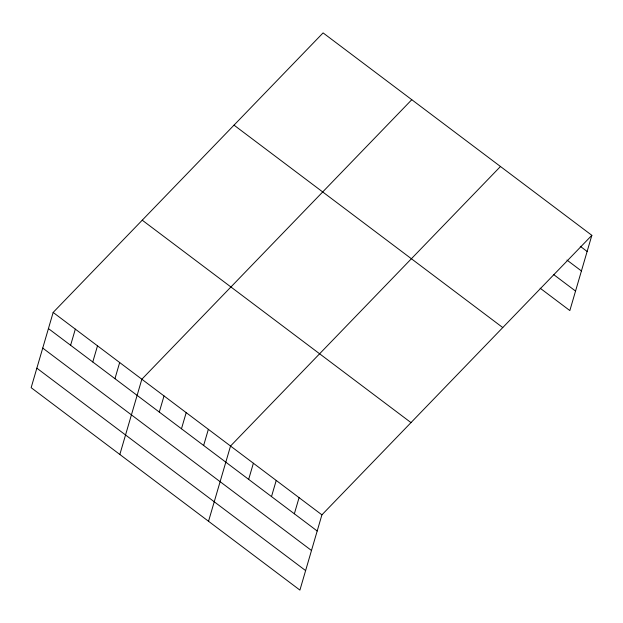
<?xml version="1.0" encoding="UTF-8"?>
<svg xmlns="http://www.w3.org/2000/svg" width="623" height="623" viewBox="0 0 623 623"><rect width="100%" height="100%" fill="white"/><g stroke="black" fill="none" stroke-linecap="round" stroke-linejoin="round"><path stroke-width="0.93" d="M53.157 312.435L31.15 387.677L299.912 590.098L321.912 514.847L591.85 235.323L323.088 32.902L53.157 312.435L321.912 514.847M70.609 345.274L75.328 329.131M92.78 361.979L97.5 345.827M114.951 378.675L119.671 362.531M119.842 454.479L141.842 379.228L411.78 99.703M159.293 412.076L164.02 395.932M181.472 428.772L186.191 412.628M203.643 445.476L208.362 429.325M208.534 521.272L230.533 446.029L500.471 166.497M248.663 479.375L253.382 463.232M271.503 496.586L276.223 480.442M294.352 513.788L299.071 497.645M591.85 235.323L569.843 310.566L540.149 288.2M580.278 246.303L587.131 251.466M566.953 260.071L581.423 270.966M553.465 274.432L575.551 291.066M234.014 125.145L502.769 327.566M142.231 220.184L410.993 422.604M48.43 328.578L317.193 530.998M42.73 348.078L311.492 550.498M36.85 368.177L305.613 570.59"/></g></svg>
